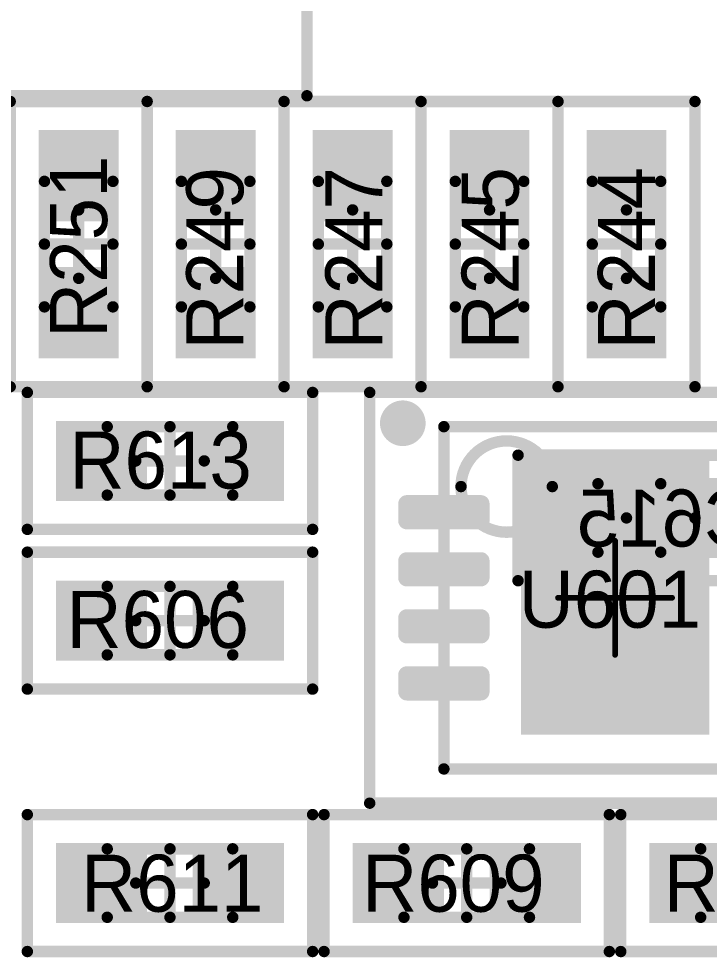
# Model space of a CAD drawing. Header units: millimetres. Extents: x 33.3 to 111.9, y 29.8 to 74.8.
# Drawn here: x 62.14 to 68.19, y 39.15 to 47.37 of the extents above; entities that cross this region are included whole.
import ezdxf

# ---------------------------------------------------------------- set-up
doc = ezdxf.new("R2010")
doc.units = ezdxf.units.MM
for name, color, linetype in [('BottomLayer', 5, 'Continuous'), ('BottomOverlay', 54, 'Continuous'), ('BottomPaste', 16, 'Continuous'), ('Mechanical13', 56, 'Continuous'), ('Mechanical14', 56, 'Continuous'), ('Mechanical15', 56, 'Continuous'), ('Mechanical16', 56, 'Continuous'), ('Mechanical17', 56, 'Continuous'), ('TopLayer', 1, 'Continuous'), ('TopOverlay', 2, 'Continuous'), ('TopPaste', 8, 'Continuous')]:
    doc.layers.add(name, color=color, linetype=linetype)

# ---------------------------------------------------------------- blocks, each defined once
blk = doc.blocks.new('DFN8_3_3_0_5__N_9')
at = {"layer": 'Mechanical13', "const_width": 0.1}
for points in [[(-1.5, 1.5), (1.5, 1.5)], [(-1.5, -1.5), (-1.5, 1.5)], [(1.5, -1.5), (1.5, 1.5)], [(-1.5, -1.5), (1.5, -1.5)]]:
    blk.add_lwpolyline(points, dxfattribs=at)
at = {"layer": 'Mechanical13'}
for points, const_width in [([(-1.525, 1.5, 1), (-1.475, 1.5, 1)], 0.05), ([(-1.525, 1.5, 1), (-1.475, 1.5, 1)], 0.05), ([(1.475, 1.5, 1), (1.525, 1.5, 1)], 0.05), ([(1.475, 1.5, 1), (1.525, 1.5, 1)], 0.05), ([(-0.55, 0.975, 1), (-1.35, 0.975, 1)], 0.1), ([(-1.375, 0.975, 1), (-1.325, 0.975, 1)], 0.05), ([(-0.575, 0.975, 1), (-0.525, 0.975, 1)], 0.05), ([(-1.525, -1.5, 1), (-1.475, -1.5, 1)], 0.05), ([(-1.525, -1.5, 1), (-1.475, -1.5, 1)], 0.05), ([(1.475, -1.5, 1), (1.525, -1.5, 1)], 0.05), ([(1.475, -1.5, 1), (1.525, -1.5, 1)], 0.05)]:
    blk.add_lwpolyline(points, format="xyb", close=True, dxfattribs=dict(at, const_width=const_width))
at = {"layer": 'Mechanical15', "const_width": 0.1}
for points in [[(-2.15, 1.8), (2.15, 1.8)], [(-2.15, -1.8), (-2.15, 1.8)], [(2.15, -1.8), (2.15, 1.8)], [(-2.15, -1.8), (2.15, -1.8)]]:
    blk.add_lwpolyline(points, dxfattribs=at)
at = {"layer": 'Mechanical15', "const_width": 0.05}
for points in [[(-2.175, 1.8, 1), (-2.125, 1.8, 1)], [(-2.175, 1.8, 1), (-2.125, 1.8, 1)], [(2.125, 1.8, 1), (2.175, 1.8, 1)], [(2.125, 1.8, 1), (2.175, 1.8, 1)], [(-2.175, -1.8, 1), (-2.125, -1.8, 1)], [(-2.175, -1.8, 1), (-2.125, -1.8, 1)], [(2.125, -1.8, 1), (2.175, -1.8, 1)], [(2.125, -1.8, 1), (2.175, -1.8, 1)]]:
    blk.add_lwpolyline(points, format="xyb", close=True, dxfattribs=at)
at = {"layer": 'Mechanical17', "const_width": 0.05}
for points in [[(0, -0.5), (0, 0.5)], [(-0.5, 0), (0.5, 0)]]:
    blk.add_lwpolyline(points, dxfattribs=at)
at = {"layer": 'Mechanical17', "const_width": 0.025}
for points in [[(-0.0125, 0.5, 1), (0.0125, 0.5, 1)], [(-0.5125, 0, 1), (-0.4875, 0, 1)], [(0.4875, 0, 1), (0.5125, 0, 1)], [(-0.0125, -0.5, 1), (0.0125, -0.5, 1)]]:
    blk.add_lwpolyline(points, format="xyb", close=True, dxfattribs=at)
at = {"layer": 'TopLayer', "const_width": 0.075}
for points in [[(-1.8625, 0.825, 1), (-1.7875, 0.825, 1)], [(-1.2125, 0.825, 1), (-1.1375, 0.825, 1)], [(1.1375, 0.825, 1), (1.2125, 0.825, 1)], [(1.7875, 0.825, 1), (1.8625, 0.825, 1)], [(-1.8625, 0.675, 1), (-1.7875, 0.675, 1)], [(-1.2125, 0.675, 1), (-1.1375, 0.675, 1)], [(1.1375, 0.675, 1), (1.2125, 0.675, 1)], [(1.7875, 0.675, 1), (1.8625, 0.675, 1)], [(-1.8625, 0.325, 1), (-1.7875, 0.325, 1)], [(-1.2125, 0.325, 1), (-1.1375, 0.325, 1)], [(1.1375, 0.325, 1), (1.2125, 0.325, 1)], [(1.7875, 0.325, 1), (1.8625, 0.325, 1)], [(-1.8625, 0.175, 1), (-1.7875, 0.175, 1)], [(-1.2125, 0.175, 1), (-1.1375, 0.175, 1)], [(1.1375, 0.175, 1), (1.2125, 0.175, 1)], [(1.7875, 0.175, 1), (1.8625, 0.175, 1)], [(-1.8625, -0.175, 1), (-1.7875, -0.175, 1)], [(-1.2125, -0.175, 1), (-1.1375, -0.175, 1)], [(1.1375, -0.175, 1), (1.2125, -0.175, 1)], [(1.7875, -0.175, 1), (1.8625, -0.175, 1)], [(-1.8625, -0.325, 1), (-1.7875, -0.325, 1)], [(-1.2125, -0.325, 1), (-1.1375, -0.325, 1)], [(1.1375, -0.325, 1), (1.2125, -0.325, 1)], [(1.7875, -0.325, 1), (1.8625, -0.325, 1)], [(-1.8625, -0.675, 1), (-1.7875, -0.675, 1)], [(-1.2125, -0.675, 1), (-1.1375, -0.675, 1)], [(1.1375, -0.675, 1), (1.2125, -0.675, 1)], [(1.7875, -0.675, 1), (1.8625, -0.675, 1)], [(-1.8625, -0.825, 1), (-1.7875, -0.825, 1)], [(-1.2125, -0.825, 1), (-1.1375, -0.825, 1)], [(1.1375, -0.825, 1), (1.2125, -0.825, 1)], [(1.7875, -0.825, 1), (1.8625, -0.825, 1)]]:
    blk.add_lwpolyline(points, format="xyb", close=True, dxfattribs=at)
at = {"layer": 'TopLayer'}
for points in [[(-0.825, -1.2), (0.825, -1.2), (-0.825, 1.2), (0.825, 1.2)], [(-1.1, 0.675), (-1.1, 0.825), (-1.9, 0.675), (-1.9, 0.825)], [(-1.175, 0.6), (-1.175, 0.9), (-1.825, 0.6), (-1.825, 0.9)], [(1.9, 0.675), (1.9, 0.825), (1.1, 0.675), (1.1, 0.825)], [(1.825, 0.6), (1.825, 0.9), (1.175, 0.6), (1.175, 0.9)], [(-1.175, 0.1), (-1.175, 0.4), (-1.825, 0.1), (-1.825, 0.4)], [(1.825, 0.1), (1.825, 0.4), (1.175, 0.1), (1.175, 0.4)], [(-1.1, 0.175), (-1.1, 0.325), (-1.9, 0.175), (-1.9, 0.325)], [(1.9, 0.175), (1.9, 0.325), (1.1, 0.175), (1.1, 0.325)], [(-1.175, -0.4), (-1.175, -0.1), (-1.825, -0.4), (-1.825, -0.1)], [(1.825, -0.4), (1.825, -0.1), (1.175, -0.4), (1.175, -0.1)], [(-1.1, -0.325), (-1.1, -0.175), (-1.9, -0.325), (-1.9, -0.175)], [(1.9, -0.325), (1.9, -0.175), (1.1, -0.325), (1.1, -0.175)], [(-1.175, -0.9), (-1.175, -0.6), (-1.825, -0.9), (-1.825, -0.6)], [(1.825, -0.9), (1.825, -0.6), (1.175, -0.9), (1.175, -0.6)], [(-1.1, -0.825), (-1.1, -0.675), (-1.9, -0.825), (-1.9, -0.675)], [(1.9, -0.825), (1.9, -0.675), (1.1, -0.825), (1.1, -0.675)]]:
    blk.add_solid(points, dxfattribs=at)
at = {"layer": 'TopOverlay'}
for points, const_width in [([(-1.76, 1.53, 1), (-1.96, 1.53, 1)], 0.2), ([(-2.01, 1.53, 1), (-1.91, 1.53, 1)], 0.1), ([(-1.81, 1.53, 1), (-1.71, 1.53, 1)], 0.1)]:
    blk.add_lwpolyline(points, format="xyb", close=True, dxfattribs=dict(at, const_width=const_width))
at = {"layer": 'TopPaste', "const_width": 0.075}
for points in [[(-1.8625, 0.825, 1), (-1.7875, 0.825, 1)], [(-1.2125, 0.825, 1), (-1.1375, 0.825, 1)], [(1.1375, 0.825, 1), (1.2125, 0.825, 1)], [(1.7875, 0.825, 1), (1.8625, 0.825, 1)], [(-1.8625, 0.675, 1), (-1.7875, 0.675, 1)], [(-1.2125, 0.675, 1), (-1.1375, 0.675, 1)], [(1.1375, 0.675, 1), (1.2125, 0.675, 1)], [(1.7875, 0.675, 1), (1.8625, 0.675, 1)], [(-1.8625, 0.325, 1), (-1.7875, 0.325, 1)], [(-1.2125, 0.325, 1), (-1.1375, 0.325, 1)], [(1.1375, 0.325, 1), (1.2125, 0.325, 1)], [(1.7875, 0.325, 1), (1.8625, 0.325, 1)], [(-1.8625, 0.175, 1), (-1.7875, 0.175, 1)], [(-1.2125, 0.175, 1), (-1.1375, 0.175, 1)], [(1.1375, 0.175, 1), (1.2125, 0.175, 1)], [(1.7875, 0.175, 1), (1.8625, 0.175, 1)], [(-1.8625, -0.175, 1), (-1.7875, -0.175, 1)], [(-1.2125, -0.175, 1), (-1.1375, -0.175, 1)], [(1.1375, -0.175, 1), (1.2125, -0.175, 1)], [(1.7875, -0.175, 1), (1.8625, -0.175, 1)], [(-1.8625, -0.325, 1), (-1.7875, -0.325, 1)], [(-1.2125, -0.325, 1), (-1.1375, -0.325, 1)], [(1.1375, -0.325, 1), (1.2125, -0.325, 1)], [(1.7875, -0.325, 1), (1.8625, -0.325, 1)], [(-1.8625, -0.675, 1), (-1.7875, -0.675, 1)], [(-1.2125, -0.675, 1), (-1.1375, -0.675, 1)], [(1.1375, -0.675, 1), (1.2125, -0.675, 1)], [(1.7875, -0.675, 1), (1.8625, -0.675, 1)], [(-1.8625, -0.825, 1), (-1.7875, -0.825, 1)], [(-1.2125, -0.825, 1), (-1.1375, -0.825, 1)], [(1.1375, -0.825, 1), (1.2125, -0.825, 1)], [(1.7875, -0.825, 1), (1.8625, -0.825, 1)]]:
    blk.add_lwpolyline(points, format="xyb", close=True, dxfattribs=at)
at = {"layer": 'TopPaste'}
for points in [[(-0.825, -1.2), (0.825, -1.2), (-0.825, 1.2), (0.825, 1.2)], [(-1.1, 0.675), (-1.1, 0.825), (-1.9, 0.675), (-1.9, 0.825)], [(-1.175, 0.6), (-1.175, 0.9), (-1.825, 0.6), (-1.825, 0.9)], [(1.9, 0.675), (1.9, 0.825), (1.1, 0.675), (1.1, 0.825)], [(1.825, 0.6), (1.825, 0.9), (1.175, 0.6), (1.175, 0.9)], [(-1.175, 0.1), (-1.175, 0.4), (-1.825, 0.1), (-1.825, 0.4)], [(1.825, 0.1), (1.825, 0.4), (1.175, 0.1), (1.175, 0.4)], [(-1.1, 0.175), (-1.1, 0.325), (-1.9, 0.175), (-1.9, 0.325)], [(1.9, 0.175), (1.9, 0.325), (1.1, 0.175), (1.1, 0.325)], [(-1.175, -0.4), (-1.175, -0.1), (-1.825, -0.4), (-1.825, -0.1)], [(1.825, -0.4), (1.825, -0.1), (1.175, -0.4), (1.175, -0.1)], [(-1.1, -0.325), (-1.1, -0.175), (-1.9, -0.325), (-1.9, -0.175)], [(1.9, -0.325), (1.9, -0.175), (1.1, -0.325), (1.1, -0.175)], [(-1.175, -0.9), (-1.175, -0.6), (-1.825, -0.9), (-1.825, -0.6)], [(1.825, -0.9), (1.825, -0.6), (1.175, -0.9), (1.175, -0.6)], [(-1.1, -0.825), (-1.1, -0.675), (-1.9, -0.825), (-1.9, -0.675)], [(1.9, -0.825), (1.9, -0.675), (1.1, -0.825), (1.1, -0.675)]]:
    blk.add_solid(points, dxfattribs=at)
blk = doc.blocks.new('TQFP64_N_19')
at = {"layer": 'Mechanical15', "const_width": 0.1}
for points in [[(6.7, -6.7), (6.7, 6.7)], [(-6.7, -6.7), (6.7, -6.7)]]:
    blk.add_lwpolyline(points, dxfattribs=at)
at = {"layer": 'Mechanical15', "const_width": 0.05}
blk.add_lwpolyline([(6.675, -6.7, 1), (6.725, -6.7, 1)], format="xyb", close=True, dxfattribs=at)
blk.add_lwpolyline([(6.675, -6.7, 1), (6.725, -6.7, 1)], format="xyb", close=True, dxfattribs=at)
blk = doc.blocks.new('RESC0402_1005__N_68')
at = {"layer": 'Mechanical13', "const_width": 0.1}
for points in [[(-0.55, 0.3), (0.55, 0.3)], [(-0.55, -0.3), (-0.55, 0.3)], [(0.55, -0.3), (0.55, 0.3)], [(-0.55, -0.3), (0.55, -0.3)]]:
    blk.add_lwpolyline(points, dxfattribs=at)
at = {"layer": 'Mechanical13', "const_width": 0.05}
for points in [[(-0.575, 0.3, 1), (-0.525, 0.3, 1)], [(-0.575, 0.3, 1), (-0.525, 0.3, 1)], [(0.525, 0.3, 1), (0.575, 0.3, 1)], [(0.525, 0.3, 1), (0.575, 0.3, 1)], [(-0.575, -0.3, 1), (-0.525, -0.3, 1)], [(-0.575, -0.3, 1), (-0.525, -0.3, 1)], [(0.525, -0.3, 1), (0.575, -0.3, 1)], [(0.525, -0.3, 1), (0.575, -0.3, 1)]]:
    blk.add_lwpolyline(points, format="xyb", close=True, dxfattribs=at)
at = {"layer": 'Mechanical15', "const_width": 0.1}
for points in [[(-1.25, 0.6), (1.25, 0.6)], [(-1.25, -0.6), (-1.25, 0.6)], [(1.25, -0.6), (1.25, 0.6)], [(-1.25, -0.6), (1.25, -0.6)]]:
    blk.add_lwpolyline(points, dxfattribs=at)
at = {"layer": 'Mechanical15', "const_width": 0.05}
for points in [[(-1.275, 0.6, 1), (-1.225, 0.6, 1)], [(-1.275, 0.6, 1), (-1.225, 0.6, 1)], [(1.225, 0.6, 1), (1.275, 0.6, 1)], [(1.225, 0.6, 1), (1.275, 0.6, 1)], [(-1.275, -0.6, 1), (-1.225, -0.6, 1)], [(-1.275, -0.6, 1), (-1.225, -0.6, 1)], [(1.225, -0.6, 1), (1.275, -0.6, 1)], [(1.225, -0.6, 1), (1.275, -0.6, 1)]]:
    blk.add_lwpolyline(points, format="xyb", close=True, dxfattribs=at)
at = {"layer": 'Mechanical17', "const_width": 0.1}
for points in [[(0, -0.3), (0, 0.3)], [(-0.3, 0), (0.3, 0)]]:
    blk.add_lwpolyline(points, dxfattribs=at)
at = {"layer": 'Mechanical17', "const_width": 0.05}
for points in [[(-0.025, 0.3, 1), (0.025, 0.3, 1)], [(-0.325, 0, 1), (-0.275, 0, 1)], [(0.275, 0, 1), (0.325, 0, 1)], [(-0.025, -0.3, 1), (0.025, -0.3, 1)]]:
    blk.add_lwpolyline(points, format="xyb", close=True, dxfattribs=at)
at = {"layer": 'TopLayer'}
for points in [[(-0.2, -0.35), (-0.2, 0.35), (-1, -0.35), (-1, 0.35)], [(1, -0.35), (1, 0.35), (0.2, -0.35), (0.2, 0.35)]]:
    blk.add_solid(points, dxfattribs=at)
at = {"layer": 'TopPaste'}
for points in [[(-0.2, -0.35), (-0.2, 0.35), (-1, -0.35), (-1, 0.35)], [(1, -0.35), (1, 0.35), (0.2, -0.35), (0.2, 0.35)]]:
    blk.add_solid(points, dxfattribs=at)
blk = doc.blocks.new('RESC0402_1005__N_70')
at = {"layer": 'Mechanical13', "const_width": 0.1}
for points in [[(0.55, 0.3), (-0.55, 0.3)], [(-0.55, 0.3), (-0.55, -0.3)], [(0.55, 0.3), (0.55, -0.3)], [(0.55, -0.3), (-0.55, -0.3)]]:
    blk.add_lwpolyline(points, dxfattribs=at)
at = {"layer": 'Mechanical13', "const_width": 0.05}
for points in [[(-0.575, 0.3, 1), (-0.525, 0.3, 1)], [(-0.575, 0.3, 1), (-0.525, 0.3, 1)], [(0.525, 0.3, 1), (0.575, 0.3, 1)], [(0.525, 0.3, 1), (0.575, 0.3, 1)], [(-0.575, -0.3, 1), (-0.525, -0.3, 1)], [(-0.575, -0.3, 1), (-0.525, -0.3, 1)], [(0.525, -0.3, 1), (0.575, -0.3, 1)], [(0.525, -0.3, 1), (0.575, -0.3, 1)]]:
    blk.add_lwpolyline(points, format="xyb", close=True, dxfattribs=at)
at = {"layer": 'Mechanical15', "const_width": 0.1}
for points in [[(1.25, 0.6), (-1.25, 0.6)], [(-1.25, 0.6), (-1.25, -0.6)], [(1.25, 0.6), (1.25, -0.6)], [(1.25, -0.6), (-1.25, -0.6)]]:
    blk.add_lwpolyline(points, dxfattribs=at)
at = {"layer": 'Mechanical15', "const_width": 0.05}
for points in [[(-1.275, 0.6, 1), (-1.225, 0.6, 1)], [(-1.275, 0.6, 1), (-1.225, 0.6, 1)], [(1.225, 0.6, 1), (1.275, 0.6, 1)], [(1.225, 0.6, 1), (1.275, 0.6, 1)], [(-1.275, -0.6, 1), (-1.225, -0.6, 1)], [(-1.275, -0.6, 1), (-1.225, -0.6, 1)], [(1.225, -0.6, 1), (1.275, -0.6, 1)], [(1.225, -0.6, 1), (1.275, -0.6, 1)]]:
    blk.add_lwpolyline(points, format="xyb", close=True, dxfattribs=at)
at = {"layer": 'Mechanical17', "const_width": 0.1}
for points in [[(0, 0.3), (0, -0.3)], [(0.3, 0), (-0.3, 0)]]:
    blk.add_lwpolyline(points, dxfattribs=at)
at = {"layer": 'Mechanical17', "const_width": 0.05}
for points in [[(-0.025, 0.3, 1), (0.025, 0.3, 1)], [(-0.325, 0, 1), (-0.275, 0, 1)], [(0.275, 0, 1), (0.325, 0, 1)], [(-0.025, -0.3, 1), (0.025, -0.3, 1)]]:
    blk.add_lwpolyline(points, format="xyb", close=True, dxfattribs=at)
at = {"layer": 'TopLayer'}
for points in [[(-0.2, -0.35), (-0.2, 0.35), (-1, -0.35), (-1, 0.35)], [(1, -0.35), (1, 0.35), (0.2, -0.35), (0.2, 0.35)]]:
    blk.add_solid(points, dxfattribs=at)
at = {"layer": 'TopPaste'}
for points in [[(-0.2, -0.35), (-0.2, 0.35), (-1, -0.35), (-1, 0.35)], [(1, -0.35), (1, 0.35), (0.2, -0.35), (0.2, 0.35)]]:
    blk.add_solid(points, dxfattribs=at)
blk = doc.blocks.new('RESC0402_1005__N_71')
at = {"layer": 'Mechanical13', "const_width": 0.1}
for points in [[(0.55, 0.3), (-0.55, 0.3)], [(-0.55, 0.3), (-0.55, -0.3)], [(0.55, 0.3), (0.55, -0.3)], [(0.55, -0.3), (-0.55, -0.3)]]:
    blk.add_lwpolyline(points, dxfattribs=at)
at = {"layer": 'Mechanical13', "const_width": 0.05}
for points in [[(-0.575, 0.3, 1), (-0.525, 0.3, 1)], [(-0.575, 0.3, 1), (-0.525, 0.3, 1)], [(0.525, 0.3, 1), (0.575, 0.3, 1)], [(0.525, 0.3, 1), (0.575, 0.3, 1)], [(-0.575, -0.3, 1), (-0.525, -0.3, 1)], [(-0.575, -0.3, 1), (-0.525, -0.3, 1)], [(0.525, -0.3, 1), (0.575, -0.3, 1)], [(0.525, -0.3, 1), (0.575, -0.3, 1)]]:
    blk.add_lwpolyline(points, format="xyb", close=True, dxfattribs=at)
at = {"layer": 'Mechanical15', "const_width": 0.1}
for points in [[(1.25, 0.6), (-1.25, 0.6)], [(-1.25, 0.6), (-1.25, -0.6)], [(1.25, 0.6), (1.25, -0.6)], [(1.25, -0.6), (-1.25, -0.6)]]:
    blk.add_lwpolyline(points, dxfattribs=at)
at = {"layer": 'Mechanical15', "const_width": 0.05}
for points in [[(-1.275, 0.6, 1), (-1.225, 0.6, 1)], [(-1.275, 0.6, 1), (-1.225, 0.6, 1)], [(1.225, 0.6, 1), (1.275, 0.6, 1)], [(1.225, 0.6, 1), (1.275, 0.6, 1)], [(-1.275, -0.6, 1), (-1.225, -0.6, 1)], [(-1.275, -0.6, 1), (-1.225, -0.6, 1)], [(1.225, -0.6, 1), (1.275, -0.6, 1)], [(1.225, -0.6, 1), (1.275, -0.6, 1)]]:
    blk.add_lwpolyline(points, format="xyb", close=True, dxfattribs=at)
at = {"layer": 'Mechanical17', "const_width": 0.1}
for points in [[(0, 0.3), (0, -0.3)], [(0.3, 0), (-0.3, 0)]]:
    blk.add_lwpolyline(points, dxfattribs=at)
at = {"layer": 'Mechanical17', "const_width": 0.05}
for points in [[(-0.025, 0.3, 1), (0.025, 0.3, 1)], [(-0.325, 0, 1), (-0.275, 0, 1)], [(0.275, 0, 1), (0.325, 0, 1)], [(-0.025, -0.3, 1), (0.025, -0.3, 1)]]:
    blk.add_lwpolyline(points, format="xyb", close=True, dxfattribs=at)
at = {"layer": 'TopLayer'}
for points in [[(-0.2, -0.35), (-0.2, 0.35), (-1, -0.35), (-1, 0.35)], [(1, -0.35), (1, 0.35), (0.2, -0.35), (0.2, 0.35)]]:
    blk.add_solid(points, dxfattribs=at)
at = {"layer": 'TopPaste'}
for points in [[(-0.2, -0.35), (-0.2, 0.35), (-1, -0.35), (-1, 0.35)], [(1, -0.35), (1, 0.35), (0.2, -0.35), (0.2, 0.35)]]:
    blk.add_solid(points, dxfattribs=at)
blk = doc.blocks.new('RESC0402_1005__N_72')
at = {"layer": 'Mechanical13', "const_width": 0.1}
for points in [[(-0.55, 0.3), (0.55, 0.3)], [(-0.55, -0.3), (-0.55, 0.3)], [(0.55, -0.3), (0.55, 0.3)], [(-0.55, -0.3), (0.55, -0.3)]]:
    blk.add_lwpolyline(points, dxfattribs=at)
at = {"layer": 'Mechanical13', "const_width": 0.05}
for points in [[(-0.575, 0.3, 1), (-0.525, 0.3, 1)], [(-0.575, 0.3, 1), (-0.525, 0.3, 1)], [(0.525, 0.3, 1), (0.575, 0.3, 1)], [(0.525, 0.3, 1), (0.575, 0.3, 1)], [(-0.575, -0.3, 1), (-0.525, -0.3, 1)], [(-0.575, -0.3, 1), (-0.525, -0.3, 1)], [(0.525, -0.3, 1), (0.575, -0.3, 1)], [(0.525, -0.3, 1), (0.575, -0.3, 1)]]:
    blk.add_lwpolyline(points, format="xyb", close=True, dxfattribs=at)
at = {"layer": 'Mechanical15', "const_width": 0.1}
for points in [[(-1.25, 0.6), (1.25, 0.6)], [(-1.25, -0.6), (-1.25, 0.6)], [(1.25, -0.6), (1.25, 0.6)], [(-1.25, -0.6), (1.25, -0.6)]]:
    blk.add_lwpolyline(points, dxfattribs=at)
at = {"layer": 'Mechanical15', "const_width": 0.05}
for points in [[(-1.275, 0.6, 1), (-1.225, 0.6, 1)], [(-1.275, 0.6, 1), (-1.225, 0.6, 1)], [(1.225, 0.6, 1), (1.275, 0.6, 1)], [(1.225, 0.6, 1), (1.275, 0.6, 1)], [(-1.275, -0.6, 1), (-1.225, -0.6, 1)], [(-1.275, -0.6, 1), (-1.225, -0.6, 1)], [(1.225, -0.6, 1), (1.275, -0.6, 1)], [(1.225, -0.6, 1), (1.275, -0.6, 1)]]:
    blk.add_lwpolyline(points, format="xyb", close=True, dxfattribs=at)
at = {"layer": 'Mechanical17', "const_width": 0.1}
for points in [[(0, -0.3), (0, 0.3)], [(-0.3, 0), (0.3, 0)]]:
    blk.add_lwpolyline(points, dxfattribs=at)
at = {"layer": 'Mechanical17', "const_width": 0.05}
for points in [[(-0.025, 0.3, 1), (0.025, 0.3, 1)], [(-0.325, 0, 1), (-0.275, 0, 1)], [(0.275, 0, 1), (0.325, 0, 1)], [(-0.025, -0.3, 1), (0.025, -0.3, 1)]]:
    blk.add_lwpolyline(points, format="xyb", close=True, dxfattribs=at)
at = {"layer": 'TopLayer'}
for points in [[(-0.2, -0.35), (-0.2, 0.35), (-1, -0.35), (-1, 0.35)], [(1, -0.35), (1, 0.35), (0.2, -0.35), (0.2, 0.35)]]:
    blk.add_solid(points, dxfattribs=at)
at = {"layer": 'TopPaste'}
for points in [[(-0.2, -0.35), (-0.2, 0.35), (-1, -0.35), (-1, 0.35)], [(1, -0.35), (1, 0.35), (0.2, -0.35), (0.2, 0.35)]]:
    blk.add_solid(points, dxfattribs=at)
blk = doc.blocks.new('RESC0402_1005__N_75')
at = {"layer": 'Mechanical13', "const_width": 0.1}
for points in [[(0.55, 0.3), (-0.55, 0.3)], [(-0.55, 0.3), (-0.55, -0.3)], [(0.55, 0.3), (0.55, -0.3)], [(0.55, -0.3), (-0.55, -0.3)]]:
    blk.add_lwpolyline(points, dxfattribs=at)
at = {"layer": 'Mechanical13', "const_width": 0.05}
for points in [[(-0.575, 0.3, 1), (-0.525, 0.3, 1)], [(-0.575, 0.3, 1), (-0.525, 0.3, 1)], [(0.525, 0.3, 1), (0.575, 0.3, 1)], [(0.525, 0.3, 1), (0.575, 0.3, 1)], [(-0.575, -0.3, 1), (-0.525, -0.3, 1)], [(-0.575, -0.3, 1), (-0.525, -0.3, 1)], [(0.525, -0.3, 1), (0.575, -0.3, 1)], [(0.525, -0.3, 1), (0.575, -0.3, 1)]]:
    blk.add_lwpolyline(points, format="xyb", close=True, dxfattribs=at)
at = {"layer": 'Mechanical15', "const_width": 0.1}
for points in [[(1.25, 0.6), (-1.25, 0.6)], [(-1.25, 0.6), (-1.25, -0.6)], [(1.25, 0.6), (1.25, -0.6)], [(1.25, -0.6), (-1.25, -0.6)]]:
    blk.add_lwpolyline(points, dxfattribs=at)
at = {"layer": 'Mechanical15', "const_width": 0.05}
for points in [[(-1.275, 0.6, 1), (-1.225, 0.6, 1)], [(-1.275, 0.6, 1), (-1.225, 0.6, 1)], [(1.225, 0.6, 1), (1.275, 0.6, 1)], [(1.225, 0.6, 1), (1.275, 0.6, 1)], [(-1.275, -0.6, 1), (-1.225, -0.6, 1)], [(-1.275, -0.6, 1), (-1.225, -0.6, 1)], [(1.225, -0.6, 1), (1.275, -0.6, 1)], [(1.225, -0.6, 1), (1.275, -0.6, 1)]]:
    blk.add_lwpolyline(points, format="xyb", close=True, dxfattribs=at)
at = {"layer": 'Mechanical17', "const_width": 0.1}
for points in [[(0, 0.3), (0, -0.3)], [(0.3, 0), (-0.3, 0)]]:
    blk.add_lwpolyline(points, dxfattribs=at)
at = {"layer": 'Mechanical17', "const_width": 0.05}
for points in [[(-0.025, 0.3, 1), (0.025, 0.3, 1)], [(-0.325, 0, 1), (-0.275, 0, 1)], [(0.275, 0, 1), (0.325, 0, 1)], [(-0.025, -0.3, 1), (0.025, -0.3, 1)]]:
    blk.add_lwpolyline(points, format="xyb", close=True, dxfattribs=at)
at = {"layer": 'TopLayer'}
for points in [[(-0.2, -0.35), (-0.2, 0.35), (-1, -0.35), (-1, 0.35)], [(1, -0.35), (1, 0.35), (0.2, -0.35), (0.2, 0.35)]]:
    blk.add_solid(points, dxfattribs=at)
at = {"layer": 'TopPaste'}
for points in [[(-0.2, -0.35), (-0.2, 0.35), (-1, -0.35), (-1, 0.35)], [(1, -0.35), (1, 0.35), (0.2, -0.35), (0.2, 0.35)]]:
    blk.add_solid(points, dxfattribs=at)
blk = doc.blocks.new('RESC0402_1005__N_145')
at = {"layer": 'Mechanical13', "const_width": 0.1}
for points in [[(0.55, 0.3), (-0.55, 0.3)], [(-0.55, -0.3), (-0.55, 0.3)], [(0.55, -0.3), (0.55, 0.3)], [(0.55, -0.3), (-0.55, -0.3)]]:
    blk.add_lwpolyline(points, dxfattribs=at)
at = {"layer": 'Mechanical13', "const_width": 0.05}
for points in [[(-0.575, 0.3, 1), (-0.525, 0.3, 1)], [(-0.575, 0.3, 1), (-0.525, 0.3, 1)], [(0.525, 0.3, 1), (0.575, 0.3, 1)], [(0.525, 0.3, 1), (0.575, 0.3, 1)], [(-0.575, -0.3, 1), (-0.525, -0.3, 1)], [(-0.575, -0.3, 1), (-0.525, -0.3, 1)], [(0.525, -0.3, 1), (0.575, -0.3, 1)], [(0.525, -0.3, 1), (0.575, -0.3, 1)]]:
    blk.add_lwpolyline(points, format="xyb", close=True, dxfattribs=at)
at = {"layer": 'Mechanical15', "const_width": 0.1}
for points in [[(1.25, 0.6), (-1.25, 0.6)], [(-1.25, -0.6), (-1.25, 0.6)], [(1.25, -0.6), (1.25, 0.6)], [(1.25, -0.6), (-1.25, -0.6)]]:
    blk.add_lwpolyline(points, dxfattribs=at)
at = {"layer": 'Mechanical15', "const_width": 0.05}
for points in [[(-1.275, 0.6, 1), (-1.225, 0.6, 1)], [(-1.275, 0.6, 1), (-1.225, 0.6, 1)], [(1.225, 0.6, 1), (1.275, 0.6, 1)], [(1.225, 0.6, 1), (1.275, 0.6, 1)], [(-1.275, -0.6, 1), (-1.225, -0.6, 1)], [(-1.275, -0.6, 1), (-1.225, -0.6, 1)], [(1.225, -0.6, 1), (1.275, -0.6, 1)], [(1.225, -0.6, 1), (1.275, -0.6, 1)]]:
    blk.add_lwpolyline(points, format="xyb", close=True, dxfattribs=at)
at = {"layer": 'Mechanical17', "const_width": 0.1}
for points in [[(0, -0.3), (0, 0.3)], [(0.3, 0), (-0.3, 0)]]:
    blk.add_lwpolyline(points, dxfattribs=at)
at = {"layer": 'Mechanical17', "const_width": 0.05}
for points in [[(-0.025, 0.3, 1), (0.025, 0.3, 1)], [(-0.325, 0, 1), (-0.275, 0, 1)], [(0.275, 0, 1), (0.325, 0, 1)], [(-0.025, -0.3, 1), (0.025, -0.3, 1)]]:
    blk.add_lwpolyline(points, format="xyb", close=True, dxfattribs=at)
at = {"layer": 'TopLayer'}
for points in [[(-0.2, -0.35), (-0.2, 0.35), (-1, -0.35), (-1, 0.35)], [(1, -0.35), (1, 0.35), (0.2, -0.35), (0.2, 0.35)]]:
    blk.add_solid(points, dxfattribs=at)
at = {"layer": 'TopPaste'}
for points in [[(-0.2, -0.35), (-0.2, 0.35), (-1, -0.35), (-1, 0.35)], [(1, -0.35), (1, 0.35), (0.2, -0.35), (0.2, 0.35)]]:
    blk.add_solid(points, dxfattribs=at)
blk = doc.blocks.new('RESC0402_1005__N_147')
at = {"layer": 'Mechanical13', "const_width": 0.1}
for points in [[(-0.55, 0.3), (0.55, 0.3)], [(-0.55, 0.3), (-0.55, -0.3)], [(0.55, 0.3), (0.55, -0.3)], [(-0.55, -0.3), (0.55, -0.3)]]:
    blk.add_lwpolyline(points, dxfattribs=at)
at = {"layer": 'Mechanical13', "const_width": 0.05}
for points in [[(-0.575, 0.3, 1), (-0.525, 0.3, 1)], [(-0.575, 0.3, 1), (-0.525, 0.3, 1)], [(0.525, 0.3, 1), (0.575, 0.3, 1)], [(0.525, 0.3, 1), (0.575, 0.3, 1)], [(-0.575, -0.3, 1), (-0.525, -0.3, 1)], [(-0.575, -0.3, 1), (-0.525, -0.3, 1)], [(0.525, -0.3, 1), (0.575, -0.3, 1)], [(0.525, -0.3, 1), (0.575, -0.3, 1)]]:
    blk.add_lwpolyline(points, format="xyb", close=True, dxfattribs=at)
at = {"layer": 'Mechanical15', "const_width": 0.1}
for points in [[(-1.25, 0.6), (1.25, 0.6)], [(-1.25, 0.6), (-1.25, -0.6)], [(1.25, 0.6), (1.25, -0.6)], [(-1.25, -0.6), (1.25, -0.6)]]:
    blk.add_lwpolyline(points, dxfattribs=at)
at = {"layer": 'Mechanical15', "const_width": 0.05}
for points in [[(-1.275, 0.6, 1), (-1.225, 0.6, 1)], [(-1.275, 0.6, 1), (-1.225, 0.6, 1)], [(1.225, 0.6, 1), (1.275, 0.6, 1)], [(1.225, 0.6, 1), (1.275, 0.6, 1)], [(-1.275, -0.6, 1), (-1.225, -0.6, 1)], [(-1.275, -0.6, 1), (-1.225, -0.6, 1)], [(1.225, -0.6, 1), (1.275, -0.6, 1)], [(1.225, -0.6, 1), (1.275, -0.6, 1)]]:
    blk.add_lwpolyline(points, format="xyb", close=True, dxfattribs=at)
at = {"layer": 'Mechanical17', "const_width": 0.1}
for points in [[(0, 0.3), (0, -0.3)], [(-0.3, 0), (0.3, 0)]]:
    blk.add_lwpolyline(points, dxfattribs=at)
at = {"layer": 'Mechanical17', "const_width": 0.05}
for points in [[(-0.025, 0.3, 1), (0.025, 0.3, 1)], [(-0.325, 0, 1), (-0.275, 0, 1)], [(0.275, 0, 1), (0.325, 0, 1)], [(-0.025, -0.3, 1), (0.025, -0.3, 1)]]:
    blk.add_lwpolyline(points, format="xyb", close=True, dxfattribs=at)
at = {"layer": 'TopLayer'}
for points in [[(-0.2, -0.35), (-0.2, 0.35), (-1, -0.35), (-1, 0.35)], [(1, -0.35), (1, 0.35), (0.2, -0.35), (0.2, 0.35)]]:
    blk.add_solid(points, dxfattribs=at)
at = {"layer": 'TopPaste'}
for points in [[(-0.2, -0.35), (-0.2, 0.35), (-1, -0.35), (-1, 0.35)], [(1, -0.35), (1, 0.35), (0.2, -0.35), (0.2, 0.35)]]:
    blk.add_solid(points, dxfattribs=at)
blk = doc.blocks.new('RESC0402_1005__N_149')
at = {"layer": 'Mechanical13', "const_width": 0.1}
for points in [[(-0.55, 0.3), (0.55, 0.3)], [(-0.55, 0.3), (-0.55, -0.3)], [(0.55, 0.3), (0.55, -0.3)], [(-0.55, -0.3), (0.55, -0.3)]]:
    blk.add_lwpolyline(points, dxfattribs=at)
at = {"layer": 'Mechanical13', "const_width": 0.05}
for points in [[(-0.575, 0.3, 1), (-0.525, 0.3, 1)], [(-0.575, 0.3, 1), (-0.525, 0.3, 1)], [(0.525, 0.3, 1), (0.575, 0.3, 1)], [(0.525, 0.3, 1), (0.575, 0.3, 1)], [(-0.575, -0.3, 1), (-0.525, -0.3, 1)], [(-0.575, -0.3, 1), (-0.525, -0.3, 1)], [(0.525, -0.3, 1), (0.575, -0.3, 1)], [(0.525, -0.3, 1), (0.575, -0.3, 1)]]:
    blk.add_lwpolyline(points, format="xyb", close=True, dxfattribs=at)
at = {"layer": 'Mechanical15', "const_width": 0.1}
for points in [[(-1.25, 0.6), (1.25, 0.6)], [(-1.25, 0.6), (-1.25, -0.6)], [(1.25, 0.6), (1.25, -0.6)], [(-1.25, -0.6), (1.25, -0.6)]]:
    blk.add_lwpolyline(points, dxfattribs=at)
at = {"layer": 'Mechanical15', "const_width": 0.05}
for points in [[(-1.275, 0.6, 1), (-1.225, 0.6, 1)], [(-1.275, 0.6, 1), (-1.225, 0.6, 1)], [(1.225, 0.6, 1), (1.275, 0.6, 1)], [(1.225, 0.6, 1), (1.275, 0.6, 1)], [(-1.275, -0.6, 1), (-1.225, -0.6, 1)], [(-1.275, -0.6, 1), (-1.225, -0.6, 1)], [(1.225, -0.6, 1), (1.275, -0.6, 1)], [(1.225, -0.6, 1), (1.275, -0.6, 1)]]:
    blk.add_lwpolyline(points, format="xyb", close=True, dxfattribs=at)
at = {"layer": 'Mechanical17', "const_width": 0.1}
for points in [[(0, 0.3), (0, -0.3)], [(-0.3, 0), (0.3, 0)]]:
    blk.add_lwpolyline(points, dxfattribs=at)
at = {"layer": 'Mechanical17', "const_width": 0.05}
for points in [[(-0.025, 0.3, 1), (0.025, 0.3, 1)], [(-0.325, 0, 1), (-0.275, 0, 1)], [(0.275, 0, 1), (0.325, 0, 1)], [(-0.025, -0.3, 1), (0.025, -0.3, 1)]]:
    blk.add_lwpolyline(points, format="xyb", close=True, dxfattribs=at)
at = {"layer": 'TopLayer'}
for points in [[(-0.2, -0.35), (-0.2, 0.35), (-1, -0.35), (-1, 0.35)], [(1, -0.35), (1, 0.35), (0.2, -0.35), (0.2, 0.35)]]:
    blk.add_solid(points, dxfattribs=at)
at = {"layer": 'TopPaste'}
for points in [[(-0.2, -0.35), (-0.2, 0.35), (-1, -0.35), (-1, 0.35)], [(1, -0.35), (1, 0.35), (0.2, -0.35), (0.2, 0.35)]]:
    blk.add_solid(points, dxfattribs=at)
blk = doc.blocks.new('RESC0402_1005__N_151')
at = {"layer": 'Mechanical13', "const_width": 0.1}
for points in [[(-0.55, 0.3), (0.55, 0.3)], [(-0.55, 0.3), (-0.55, -0.3)], [(0.55, 0.3), (0.55, -0.3)], [(-0.55, -0.3), (0.55, -0.3)]]:
    blk.add_lwpolyline(points, dxfattribs=at)
at = {"layer": 'Mechanical13', "const_width": 0.05}
for points in [[(-0.575, 0.3, 1), (-0.525, 0.3, 1)], [(-0.575, 0.3, 1), (-0.525, 0.3, 1)], [(0.525, 0.3, 1), (0.575, 0.3, 1)], [(0.525, 0.3, 1), (0.575, 0.3, 1)], [(-0.575, -0.3, 1), (-0.525, -0.3, 1)], [(-0.575, -0.3, 1), (-0.525, -0.3, 1)], [(0.525, -0.3, 1), (0.575, -0.3, 1)], [(0.525, -0.3, 1), (0.575, -0.3, 1)]]:
    blk.add_lwpolyline(points, format="xyb", close=True, dxfattribs=at)
at = {"layer": 'Mechanical15', "const_width": 0.1}
for points in [[(-1.25, 0.6), (1.25, 0.6)], [(-1.25, 0.6), (-1.25, -0.6)], [(1.25, 0.6), (1.25, -0.6)], [(-1.25, -0.6), (1.25, -0.6)]]:
    blk.add_lwpolyline(points, dxfattribs=at)
at = {"layer": 'Mechanical15', "const_width": 0.05}
for points in [[(-1.275, 0.6, 1), (-1.225, 0.6, 1)], [(-1.275, 0.6, 1), (-1.225, 0.6, 1)], [(1.225, 0.6, 1), (1.275, 0.6, 1)], [(1.225, 0.6, 1), (1.275, 0.6, 1)], [(-1.275, -0.6, 1), (-1.225, -0.6, 1)], [(-1.275, -0.6, 1), (-1.225, -0.6, 1)], [(1.225, -0.6, 1), (1.275, -0.6, 1)], [(1.225, -0.6, 1), (1.275, -0.6, 1)]]:
    blk.add_lwpolyline(points, format="xyb", close=True, dxfattribs=at)
at = {"layer": 'Mechanical17', "const_width": 0.1}
for points in [[(0, 0.3), (0, -0.3)], [(-0.3, 0), (0.3, 0)]]:
    blk.add_lwpolyline(points, dxfattribs=at)
at = {"layer": 'Mechanical17', "const_width": 0.05}
for points in [[(-0.025, 0.3, 1), (0.025, 0.3, 1)], [(-0.325, 0, 1), (-0.275, 0, 1)], [(0.275, 0, 1), (0.325, 0, 1)], [(-0.025, -0.3, 1), (0.025, -0.3, 1)]]:
    blk.add_lwpolyline(points, format="xyb", close=True, dxfattribs=at)
at = {"layer": 'TopLayer'}
for points in [[(-0.2, -0.35), (-0.2, 0.35), (-1, -0.35), (-1, 0.35)], [(1, -0.35), (1, 0.35), (0.2, -0.35), (0.2, 0.35)]]:
    blk.add_solid(points, dxfattribs=at)
at = {"layer": 'TopPaste'}
for points in [[(-0.2, -0.35), (-0.2, 0.35), (-1, -0.35), (-1, 0.35)], [(1, -0.35), (1, 0.35), (0.2, -0.35), (0.2, 0.35)]]:
    blk.add_solid(points, dxfattribs=at)
blk = doc.blocks.new('RESC0402_1005__N_152')
at = {"layer": 'Mechanical13', "const_width": 0.1}
for points in [[(-0.55, 0.3), (0.55, 0.3)], [(-0.55, 0.3), (-0.55, -0.3)], [(0.55, 0.3), (0.55, -0.3)], [(-0.55, -0.3), (0.55, -0.3)]]:
    blk.add_lwpolyline(points, dxfattribs=at)
at = {"layer": 'Mechanical13', "const_width": 0.05}
for points in [[(-0.575, 0.3, 1), (-0.525, 0.3, 1)], [(-0.575, 0.3, 1), (-0.525, 0.3, 1)], [(0.525, 0.3, 1), (0.575, 0.3, 1)], [(0.525, 0.3, 1), (0.575, 0.3, 1)], [(-0.575, -0.3, 1), (-0.525, -0.3, 1)], [(-0.575, -0.3, 1), (-0.525, -0.3, 1)], [(0.525, -0.3, 1), (0.575, -0.3, 1)], [(0.525, -0.3, 1), (0.575, -0.3, 1)]]:
    blk.add_lwpolyline(points, format="xyb", close=True, dxfattribs=at)
at = {"layer": 'Mechanical15', "const_width": 0.1}
for points in [[(-1.25, 0.6), (1.25, 0.6)], [(-1.25, 0.6), (-1.25, -0.6)], [(1.25, 0.6), (1.25, -0.6)], [(-1.25, -0.6), (1.25, -0.6)]]:
    blk.add_lwpolyline(points, dxfattribs=at)
at = {"layer": 'Mechanical15', "const_width": 0.05}
for points in [[(-1.275, 0.6, 1), (-1.225, 0.6, 1)], [(-1.275, 0.6, 1), (-1.225, 0.6, 1)], [(1.225, 0.6, 1), (1.275, 0.6, 1)], [(1.225, 0.6, 1), (1.275, 0.6, 1)], [(-1.275, -0.6, 1), (-1.225, -0.6, 1)], [(-1.275, -0.6, 1), (-1.225, -0.6, 1)], [(1.225, -0.6, 1), (1.275, -0.6, 1)], [(1.225, -0.6, 1), (1.275, -0.6, 1)]]:
    blk.add_lwpolyline(points, format="xyb", close=True, dxfattribs=at)
at = {"layer": 'Mechanical17', "const_width": 0.1}
for points in [[(0, 0.3), (0, -0.3)], [(-0.3, 0), (0.3, 0)]]:
    blk.add_lwpolyline(points, dxfattribs=at)
at = {"layer": 'Mechanical17', "const_width": 0.05}
for points in [[(-0.025, 0.3, 1), (0.025, 0.3, 1)], [(-0.325, 0, 1), (-0.275, 0, 1)], [(0.275, 0, 1), (0.325, 0, 1)], [(-0.025, -0.3, 1), (0.025, -0.3, 1)]]:
    blk.add_lwpolyline(points, format="xyb", close=True, dxfattribs=at)
at = {"layer": 'TopLayer'}
for points in [[(-0.2, -0.35), (-0.2, 0.35), (-1, -0.35), (-1, 0.35)], [(1, -0.35), (1, 0.35), (0.2, -0.35), (0.2, 0.35)]]:
    blk.add_solid(points, dxfattribs=at)
at = {"layer": 'TopPaste'}
for points in [[(-0.2, -0.35), (-0.2, 0.35), (-1, -0.35), (-1, 0.35)], [(1, -0.35), (1, 0.35), (0.2, -0.35), (0.2, 0.35)]]:
    blk.add_solid(points, dxfattribs=at)
blk = doc.blocks.new('CAPC0402_1005__N_B_269')
at = {"layer": 'BottomLayer'}
for points in [[(-1, 0.3), (-1, -0.3), (-0.2, 0.3), (-0.2, -0.3)], [(0.2, 0.3), (0.2, -0.3), (1, 0.3), (1, -0.3)]]:
    blk.add_solid(points, dxfattribs=at)
at = {"layer": 'BottomPaste'}
for points in [[(-1, 0.3), (-1, -0.3), (-0.2, 0.3), (-0.2, -0.3)], [(0.2, 0.3), (0.2, -0.3), (1, 0.3), (1, -0.3)]]:
    blk.add_solid(points, dxfattribs=at)
at = {"layer": 'Mechanical14', "const_width": 0.1}
for points in [[(-0.55, 0.3), (0.55, 0.3)], [(-0.55, -0.3), (-0.55, 0.3)], [(0.55, -0.3), (0.55, 0.3)], [(-0.55, -0.3), (0.55, -0.3)]]:
    blk.add_lwpolyline(points, dxfattribs=at)
at = {"layer": 'Mechanical14', "const_width": 0.05}
for points in [[(-0.575, 0.3, 1), (-0.525, 0.3, 1)], [(-0.575, 0.3, 1), (-0.525, 0.3, 1)], [(0.525, 0.3, 1), (0.575, 0.3, 1)], [(0.525, 0.3, 1), (0.575, 0.3, 1)], [(-0.575, -0.3, 1), (-0.525, -0.3, 1)], [(-0.575, -0.3, 1), (-0.525, -0.3, 1)], [(0.525, -0.3, 1), (0.575, -0.3, 1)], [(0.525, -0.3, 1), (0.575, -0.3, 1)]]:
    blk.add_lwpolyline(points, format="xyb", close=True, dxfattribs=at)
at = {"layer": 'Mechanical16', "const_width": 0.1}
for points in [[(-1.25, 0.55), (1.25, 0.55)], [(-1.25, -0.55), (-1.25, 0.55)], [(1.25, -0.55), (1.25, 0.55)], [(-1.25, -0.55), (1.25, -0.55)]]:
    blk.add_lwpolyline(points, dxfattribs=at)
at = {"layer": 'Mechanical16', "const_width": 0.05}
for points in [[(-1.275, 0.55, 1), (-1.225, 0.55, 1)], [(-1.275, 0.55, 1), (-1.225, 0.55, 1)], [(1.225, 0.55, 1), (1.275, 0.55, 1)], [(1.225, 0.55, 1), (1.275, 0.55, 1)], [(-1.275, -0.55, 1), (-1.225, -0.55, 1)], [(-1.275, -0.55, 1), (-1.225, -0.55, 1)], [(1.225, -0.55, 1), (1.275, -0.55, 1)], [(1.225, -0.55, 1), (1.275, -0.55, 1)]]:
    blk.add_lwpolyline(points, format="xyb", close=True, dxfattribs=at)
at = {"layer": 'Mechanical17', "const_width": 0.1}
for points in [[(0, -0.3), (0, 0.3)], [(-0.3, 0), (0.3, 0)]]:
    blk.add_lwpolyline(points, dxfattribs=at)
at = {"layer": 'Mechanical17', "const_width": 0.05}
for points in [[(-0.025, 0.3, 1), (0.025, 0.3, 1)], [(-0.325, 0, 1), (-0.275, 0, 1)], [(0.275, 0, 1), (0.325, 0, 1)], [(-0.025, -0.3, 1), (0.025, -0.3, 1)]]:
    blk.add_lwpolyline(points, format="xyb", close=True, dxfattribs=at)

msp = doc.modelspace()

# ---------------------------------------------------------------- block references
msp.add_blockref('TQFP64_N_19', (57.967, 53.399))
for name, p, rotation in [('RESC0402_1005__N_145', (62.667, 45.399), 270), ('RESC0402_1005__N_147', (63.867, 45.399), 90), ('RESC0402_1005__N_149', (65.067, 45.399), 90), ('RESC0402_1005__N_151', (66.267, 45.399), 90), ('RESC0402_1005__N_152', (67.467, 45.399), 90), ('RESC0402_1005__N_68', (63.467, 43.499), 360), ('DFN8_3_3_0_5__N_9', (67.367, 42.299), 360), ('CAPC0402_1005__N_B_269', (67.767, 42.999), 360), ('RESC0402_1005__N_75', (63.467, 42.099), 180), ('RESC0402_1005__N_70', (63.467, 39.799), 180), ('RESC0402_1005__N_72', (66.067, 39.799), 360), ('RESC0402_1005__N_71', (68.667, 39.799), 180)]:
    msp.add_blockref(name, p, dxfattribs=dict(rotation=rotation))

# ---------------------------------------------------------------- texts
at = {"layer": 'BottomOverlay', "text_generation_flag": 2}
msp.add_text('C615', height=0.5, dxfattribs=at).set_placement((68.6308, 42.7482))
at = {"layer": 'TopOverlay'}
for s, p in [('R251', (62.9158, 44.577)), ('R249', (64.1096, 44.4754)), ('R247', (65.3288, 44.4754)), ('R245', (66.5226, 44.4754)), ('R244', (67.7164, 44.4754))]:
    msp.add_text(s, height=0.5, rotation=90, dxfattribs=at).set_placement(p)
for s, p in [('R613', (62.5856, 43.2562)), ('U601', (66.5226, 42.037)), ('R606', (62.5602, 41.8592)), ('R611', (62.6872, 39.5478)), ('R609', (65.151, 39.5478)), ('R610', (67.7926, 39.5478))]:
    msp.add_text(s, height=0.5, dxfattribs=at).set_placement(p)

doc.saveas('drawing.dxf')
